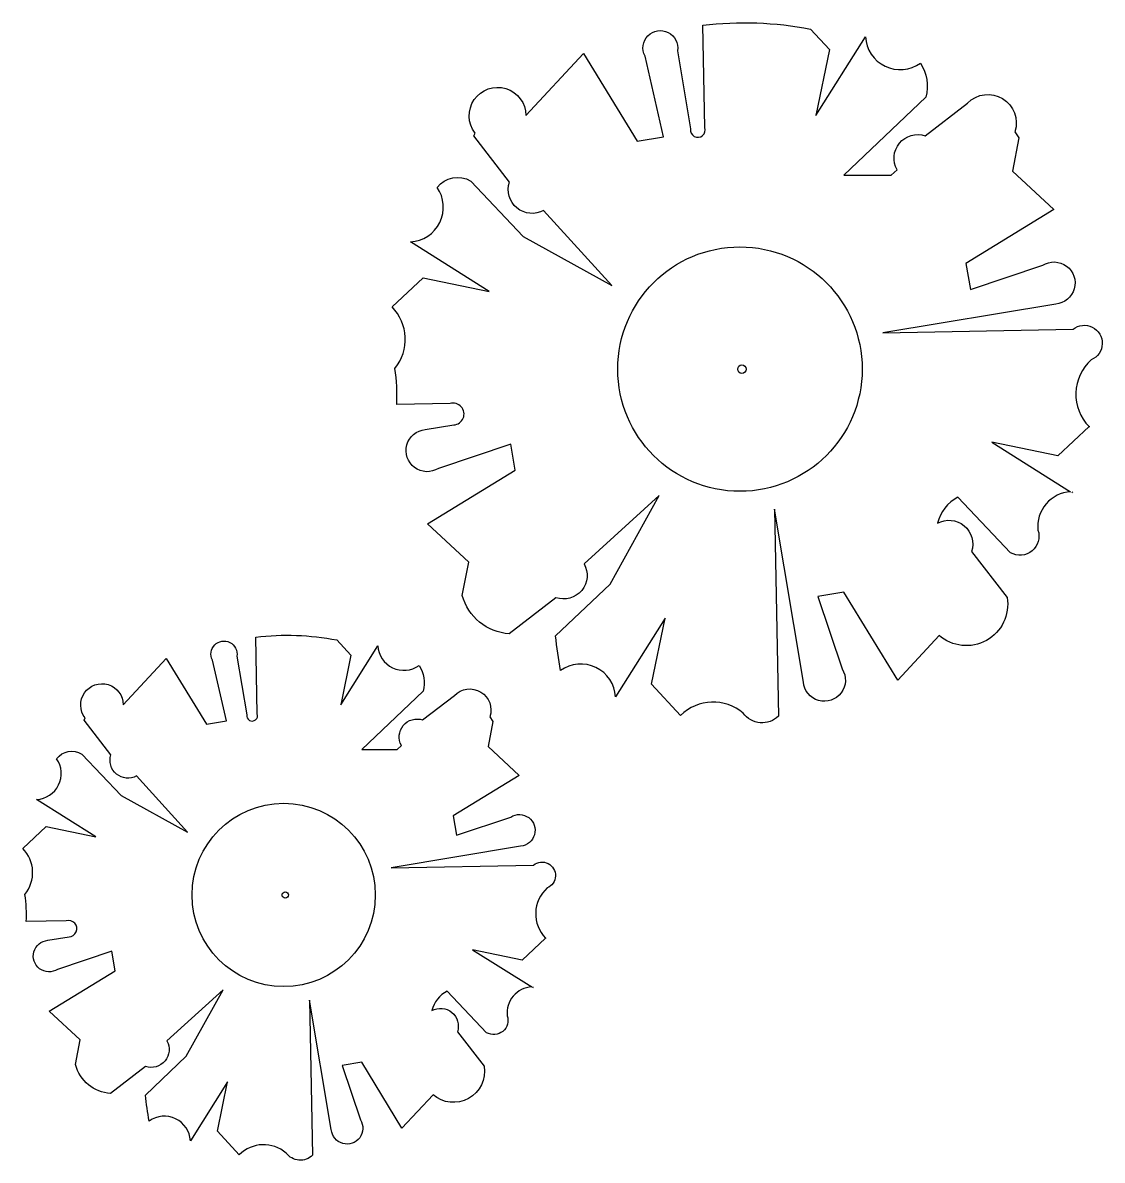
# Model space of a CAD drawing. Extents: x 23.34 to 24.42, y 11.31 to 12.45.
import ezdxf

# ---------------------------------------------------------------- set-up
doc = ezdxf.new("R2010")
doc.units = 0
doc.header["$LTSCALE"] = 0.5
doc.header["$MEASUREMENT"] = 0
doc.layers.get('0').update_dxf_attribs({"linetype": 'CONTINUOUS'})
doc.layers.add('VEGET', color=7, linetype='CONTINUOUS')
doc.layers.add('VEGET-I', color=251, linetype='CONTINUOUS')

msp = doc.modelspace()

# ---------------------------------------------------------------- linework, layer by layer
at = {"color": 94}
for p, q in [((23.7162, 12.1061), (23.7162, 12.1061)), ((23.3456, 11.5792), (23.3456, 11.5792))]:
    msp.add_line(p, q, dxfattribs=at)
for centre, radius, start, end in [((24.0662, 12.1023), 0.35, 27.7109, 27.7496), ((24.0662, 12.1023), 0.35, 350.9725, 351.1128), ((24.0662, 12.1023), 0.35, 339.8127, 340.0051), ((24.3607, 11.9426), 0, 19.0146, 189.4577), ((23.6081, 11.5764), 0.2625, 27.7109, 27.7496), ((23.6081, 11.5764), 0.2625, 350.9725, 351.1128), ((23.6081, 11.5764), 0.2625, 339.8127, 340.0051), ((23.829, 11.4566), 0, 19.0146, 189.4577)]:
    msp.add_arc(centre, radius, start, end, dxfattribs=at)
at = {"layer": 'VEGET'}
for points in [[(24.0124, 12.346, 1.286014), (24.0265, 12.3474), (24.0245, 12.4498, -0.077633), (24.1325, 12.446), (24.1516, 12.4256), (24.1379, 12.3594), (24.1875, 12.4383, 0.591797), (24.2425, 12.4119, -0.206189), (24.2481, 12.3778), (24.166, 12.2996), (24.2134, 12.2998), (24.2191, 12.3049, -0.687052), (24.2474, 12.339), (24.2898, 12.3719, -0.794818), (24.3372, 12.3432), (24.3412, 12.337), (24.3347, 12.3035), (24.3761, 12.2651), (24.2882, 12.2113), (24.2926, 12.1852), (24.365, 12.2094, -1.276269), (24.3781, 12.1706), (24.205, 12.1418), (24.3954, 12.1454, -1.14595), (24.4137, 12.1147, 0.428576), (24.4115, 12.0478), (24.3802, 12.0185), (24.3141, 12.0322), (24.393, 11.9826, 0.429975), (24.3603, 11.9441, -0.692486), (24.3328, 11.9215), (24.28, 11.9771, 0.215522), (24.2596, 11.951, -0.687052), (24.2937, 11.9227), (24.3294, 11.8766, -0.703538), (24.2612, 11.8387), (24.2198, 11.794), (24.166, 11.8819), (24.1399, 11.8775), (24.1641, 11.8051, -1.276269), (24.1253, 11.792), (24.0964, 11.965), (24.1004, 11.7577, -0.45136), (24.0651, 11.7607, 0.390181), (24.0024, 11.7586), (23.9732, 11.7898), (23.9869, 11.856), (23.9372, 11.7771, 0.592132), (23.8822, 11.8035, -0.021066), (23.8772, 11.8382), (23.9317, 11.8901), (23.9809, 11.9787), (23.9057, 11.9105, -0.687052), (23.8774, 11.8764), (23.8307, 11.8402, -0.317518), (23.7836, 11.8788), (23.7901, 11.9119), (23.7487, 11.9503), (23.8365, 12.0041), (23.8322, 12.0302), (23.7598, 12.006, -1.276269), (23.7466, 12.0448), (23.7751, 12.0495, 1.129876), (23.7714, 12.0708), (23.718, 12.0698, 0.048616), (23.7162, 12.1061, 0.381868), (23.7133, 12.1677), (23.7445, 12.1969), (23.8107, 12.1832), (23.7318, 12.2328, 0.585762), (23.7585, 12.2874, -0.384886), (23.7921, 12.2937), (23.8448, 12.2383), (23.9334, 12.1892), (23.8652, 12.2644, -0.687052), (23.831, 12.2927), (23.7952, 12.339), (23.7965, 12.3418, -1.386059), (23.8475, 12.3595), (23.905, 12.4214), (23.9588, 12.3336), (23.9852, 12.338), (23.9667, 12.4189, -1.386909), (23.9993, 12.4243)], [(23.5678, 11.7592, 1.286014), (23.5783, 11.7602), (23.5769, 11.837, -0.077633), (23.6579, 11.8341), (23.6722, 11.8189), (23.6619, 11.7692), (23.6991, 11.8284, 0.591797), (23.7404, 11.8086, -0.206189), (23.7446, 11.783), (23.683, 11.7244), (23.7185, 11.7245), (23.7228, 11.7283, -0.687052), (23.744, 11.754), (23.7758, 11.7786, -0.794818), (23.8114, 11.7571), (23.8144, 11.7524), (23.8095, 11.7273), (23.8406, 11.6985), (23.7747, 11.6581), (23.7779, 11.6386), (23.8322, 11.6568, -1.276269), (23.8421, 11.6276), (23.7123, 11.606), (23.8551, 11.6087, -1.14595), (23.8688, 11.5857, 0.428576), (23.8671, 11.5355), (23.8437, 11.5135), (23.794, 11.5238), (23.8532, 11.4866, 0.429975), (23.8287, 11.4577, -0.692486), (23.8081, 11.4408), (23.7685, 11.4825, 0.215522), (23.7532, 11.4629, -0.687052), (23.7788, 11.4417), (23.8055, 11.4071, -0.703538), (23.7544, 11.3787), (23.7233, 11.3452), (23.683, 11.4111), (23.6634, 11.4078), (23.6816, 11.3535, -1.276269), (23.6525, 11.3437), (23.6308, 11.4735), (23.6338, 11.318, -0.45136), (23.6073, 11.3202, 0.390181), (23.5603, 11.3186), (23.5384, 11.3421), (23.5486, 11.3917), (23.5114, 11.3325, 0.592132), (23.4701, 11.3523, -0.021066), (23.4664, 11.3783), (23.5073, 11.4173), (23.5441, 11.4837), (23.4878, 11.4326, -0.687052), (23.4665, 11.407), (23.4315, 11.3798, -0.317518), (23.3962, 11.4088), (23.4011, 11.4336), (23.37, 11.4624), (23.4359, 11.5028), (23.4326, 11.5223), (23.3783, 11.5042, -1.276269), (23.3685, 11.5333), (23.3898, 11.5368, 1.129876), (23.3871, 11.5528), (23.347, 11.552, 0.048616), (23.3456, 11.5792, 0.381868), (23.3435, 11.6254), (23.3669, 11.6474), (23.4165, 11.6371), (23.3573, 11.6743, 0.585762), (23.3774, 11.7152, -0.384886), (23.4026, 11.7199), (23.4421, 11.6784), (23.5085, 11.6416), (23.4574, 11.698, -0.687052), (23.4318, 11.7192), (23.4049, 11.7539), (23.4059, 11.756, -1.386059), (23.4441, 11.7693), (23.4872, 11.8157), (23.5276, 11.7498), (23.5474, 11.7531), (23.5335, 11.8138, -1.386909), (23.558, 11.8179)]]:
    msp.add_lwpolyline(points, format="xyb", close=True, dxfattribs=at)
at = {"layer": 'VEGET-I'}
for centre, radius in [((24.0618, 12.1054), 0.1224), ((24.0638, 12.1054), 0.00428), ((23.6048, 11.5787), 0.0918), ((23.6064, 11.5787), 0.00321)]:
    msp.add_circle(centre, radius, dxfattribs=at)

doc.saveas('drawing.dxf')
